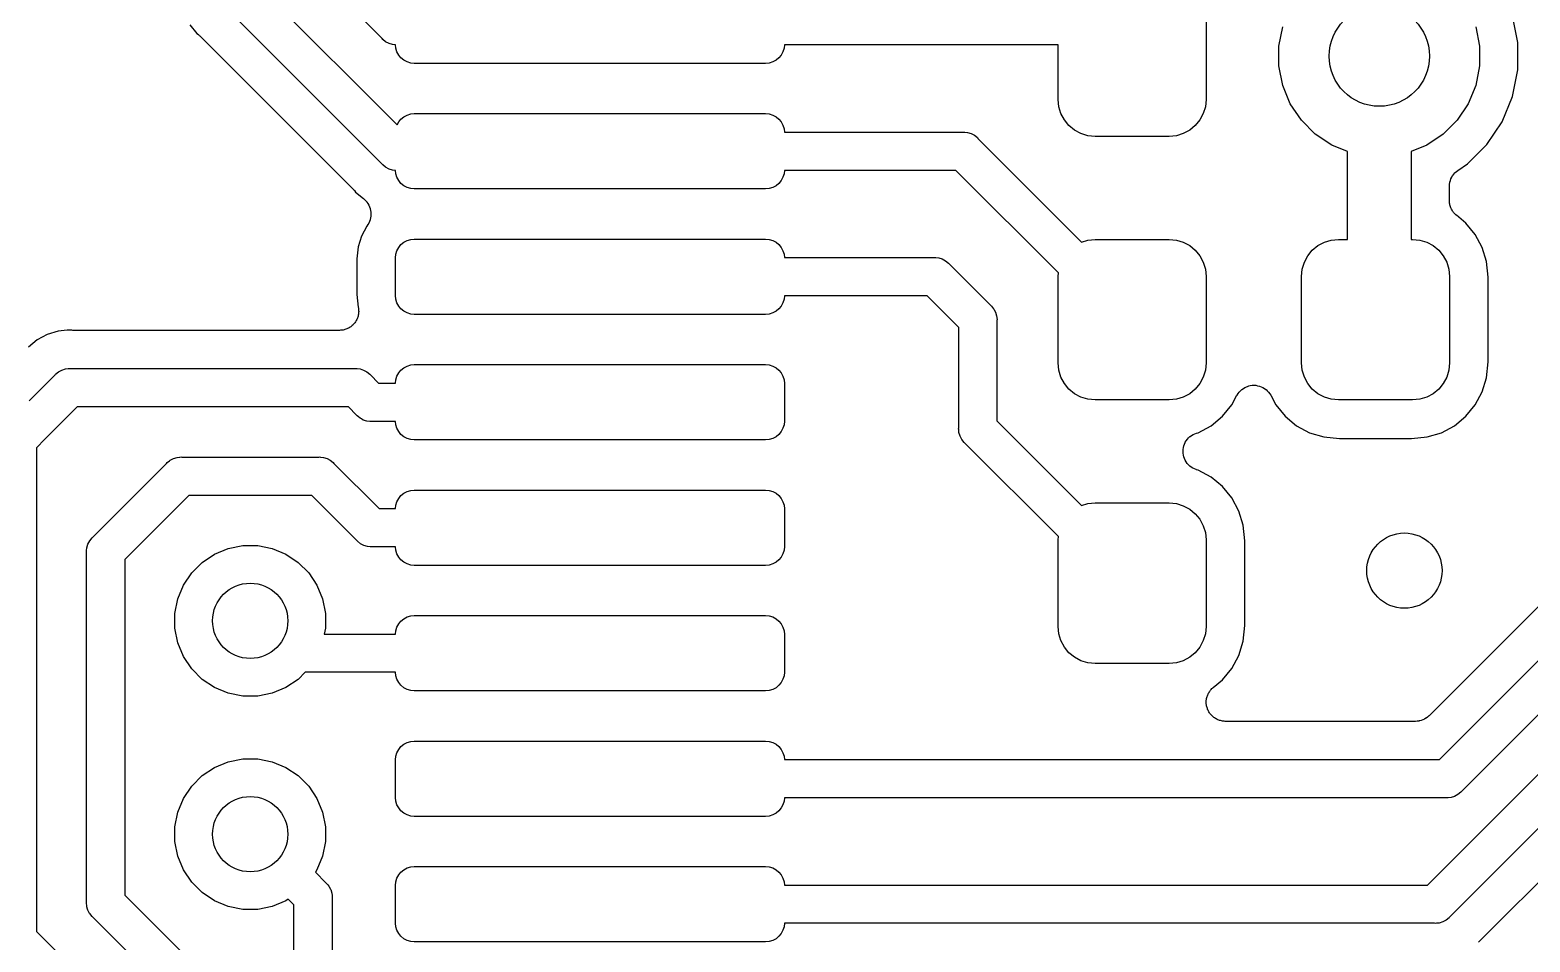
# Model space of a CAD drawing. Extents: x 0.48 to 2.43, y -7.79 to -4.85.
# Drawn here: x 1.5796 to 1.815, y -5.7157 to -5.5727 of the extents above; entities that cross this region are included whole.
import ezdxf

# ---------------------------------------------------------------- set-up
doc = ezdxf.new("R2010")
doc.units = 0
doc.header["$MEASUREMENT"] = 0
doc.layers.add('BLACK', color=7, linetype='CONTINUOUS')

msp = doc.modelspace()

# ---------------------------------------------------------------- linework, layer by layer
at = {"layer": 'BLACK', "linetype": 'CONTINUOUS'}
for p, q in [((1.63487, -5.57403), (1.62408, -5.56323)), ((1.61522, -5.56557), (1.63722, -5.58757)), ((1.63487, -5.59371), (1.6102, -5.56904)), ((1.76417, -5.56998), (1.76417, -5.58356)), ((1.81309, -5.57463), (1.81225, -5.57043)), ((1.6047, -5.57184), (1.60582, -5.57321)), ((1.60582, -5.57321), (1.60605, -5.5734)), ((1.60605, -5.5734), (1.60609, -5.57342)), ((1.60609, -5.57342), (1.60617, -5.57351)), ((1.60617, -5.57351), (1.60627, -5.57359)), ((1.60627, -5.57359), (1.63032, -5.59764)), ((1.77559, -5.57522), (1.7762, -5.57218)), ((1.80648, -5.57218), (1.80709, -5.57522)), ((1.63497, -5.57414), (1.63487, -5.57403)), ((1.63542, -5.57451), (1.63497, -5.57414)), ((1.63595, -5.57479), (1.63542, -5.57451)), ((1.6365, -5.57496), (1.63595, -5.57479)), ((1.63651, -5.57496), (1.6365, -5.57496)), ((1.63697, -5.57501), (1.63651, -5.57496)), ((1.63703, -5.57554), (1.63697, -5.57501)), ((1.63719, -5.57609), (1.63703, -5.57554)), ((1.69794, -5.57554), (1.69777, -5.57609)), ((1.69799, -5.57501), (1.69794, -5.57554)), ((1.74094, -5.57501), (1.69799, -5.57501)), ((1.74094, -5.58356), (1.74094, -5.57501)), ((1.77559, -5.57832), (1.77559, -5.57522)), ((1.80709, -5.57522), (1.80709, -5.57832)), ((1.81309, -5.57891), (1.81309, -5.57463)), ((1.63747, -5.5766), (1.63719, -5.57609)), ((1.63783, -5.57705), (1.63747, -5.5766)), ((1.63828, -5.57742), (1.63783, -5.57705)), ((1.63879, -5.57769), (1.63828, -5.57742)), ((1.63935, -5.57786), (1.63879, -5.57769)), ((1.63992, -5.57791), (1.63935, -5.57786)), ((1.69504, -5.57791), (1.63992, -5.57791)), ((1.69562, -5.57786), (1.69504, -5.57791)), ((1.69617, -5.57769), (1.69562, -5.57786)), ((1.69668, -5.57742), (1.69617, -5.57769)), ((1.69713, -5.57705), (1.69668, -5.57742)), ((1.69749, -5.5766), (1.69713, -5.57705)), ((1.69777, -5.57609), (1.69749, -5.5766)), ((1.7762, -5.58137), (1.77559, -5.57832)), ((1.80709, -5.57832), (1.80648, -5.58137)), ((1.81225, -5.58312), (1.81309, -5.57891)), ((1.77738, -5.58423), (1.7762, -5.58137)), ((1.80648, -5.58137), (1.80529, -5.58423)), ((1.74106, -5.5847), (1.74094, -5.58356)), ((1.74139, -5.58579), (1.74106, -5.5847)), ((1.76406, -5.5847), (1.76373, -5.58579)), ((1.76417, -5.58356), (1.76406, -5.5847)), ((1.77911, -5.58681), (1.77738, -5.58423)), ((1.80529, -5.58423), (1.80357, -5.58681)), ((1.81061, -5.58707), (1.81225, -5.58312)), ((1.63722, -5.58757), (1.63747, -5.5871)), ((1.63747, -5.5871), (1.63783, -5.58665)), ((1.63783, -5.58665), (1.63828, -5.58629)), ((1.63828, -5.58629), (1.63879, -5.58601)), ((1.63879, -5.58601), (1.63935, -5.58584)), ((1.63935, -5.58584), (1.63992, -5.58579)), ((1.63992, -5.58579), (1.69504, -5.58579)), ((1.69504, -5.58579), (1.69562, -5.58584)), ((1.69562, -5.58584), (1.69617, -5.58601)), ((1.69617, -5.58601), (1.69668, -5.58629)), ((1.69668, -5.58629), (1.69713, -5.58665)), ((1.69713, -5.58665), (1.69749, -5.5871)), ((1.69749, -5.5871), (1.69777, -5.58761)), ((1.69777, -5.58761), (1.69794, -5.58816)), ((1.74192, -5.58679), (1.74139, -5.58579)), ((1.74265, -5.58767), (1.74192, -5.58679)), ((1.74353, -5.58839), (1.74265, -5.58767)), ((1.76247, -5.58767), (1.76159, -5.58839)), ((1.76319, -5.58679), (1.76247, -5.58767)), ((1.76373, -5.58579), (1.76319, -5.58679)), ((1.7813, -5.589), (1.77911, -5.58681)), ((1.80357, -5.58681), (1.80138, -5.589)), ((1.80823, -5.59064), (1.81061, -5.58707)), ((1.69794, -5.58816), (1.69799, -5.58869)), ((1.69799, -5.58869), (1.72599, -5.58869)), ((1.72599, -5.58869), (1.72614, -5.58868)), ((1.72614, -5.58868), (1.72629, -5.58869)), ((1.72629, -5.58869), (1.72629, -5.58869)), ((1.72629, -5.58869), (1.72673, -5.58874)), ((1.72673, -5.58874), (1.7273, -5.58891)), ((1.7273, -5.58891), (1.72782, -5.58919)), ((1.72782, -5.58919), (1.72827, -5.58956)), ((1.72827, -5.58956), (1.72837, -5.58968)), ((1.72837, -5.58968), (1.74462, -5.60593)), ((1.74453, -5.58893), (1.74353, -5.58839)), ((1.74562, -5.58926), (1.74453, -5.58893)), ((1.74675, -5.58937), (1.74562, -5.58926)), ((1.75837, -5.58937), (1.74675, -5.58937)), ((1.7595, -5.58926), (1.75837, -5.58937)), ((1.76059, -5.58893), (1.7595, -5.58926)), ((1.76159, -5.58839), (1.76059, -5.58893)), ((1.78388, -5.59073), (1.7813, -5.589)), ((1.80138, -5.589), (1.7988, -5.59073)), ((1.78634, -5.59175), (1.78388, -5.59073)), ((1.78634, -5.60551), (1.78634, -5.59175)), ((1.7988, -5.59073), (1.79634, -5.59175)), ((1.79634, -5.59175), (1.79634, -5.60551)), ((1.8052, -5.59366), (1.80823, -5.59064)), ((1.63497, -5.59382), (1.63487, -5.59371)), ((1.63542, -5.5942), (1.63497, -5.59382)), ((1.63595, -5.59448), (1.63542, -5.5942)), ((1.63651, -5.59465), (1.63595, -5.59448)), ((1.63695, -5.59469), (1.63651, -5.59465)), ((1.63697, -5.5947), (1.63695, -5.59469)), ((1.63695, -5.59469), (1.63695, -5.59469)), ((1.63703, -5.59522), (1.63697, -5.5947)), ((1.69799, -5.59469), (1.69794, -5.59522)), ((1.7249, -5.59469), (1.69799, -5.59469)), ((1.741, -5.61079), (1.7249, -5.59469)), ((1.80324, -5.59504), (1.80346, -5.59486)), ((1.80346, -5.59486), (1.80367, -5.59469)), ((1.80367, -5.59469), (1.8052, -5.59366)), ((1.63719, -5.59578), (1.63703, -5.59522)), ((1.63747, -5.59629), (1.63719, -5.59578)), ((1.63783, -5.59673), (1.63747, -5.59629)), ((1.63828, -5.5971), (1.63783, -5.59673)), ((1.63879, -5.59737), (1.63828, -5.5971)), ((1.69668, -5.5971), (1.69617, -5.59737)), ((1.69713, -5.59673), (1.69668, -5.5971)), ((1.69749, -5.59629), (1.69713, -5.59673)), ((1.69777, -5.59578), (1.69749, -5.59629)), ((1.69794, -5.59522), (1.69777, -5.59578)), ((1.80234, -5.59714), (1.80237, -5.59686)), ((1.80234, -5.59717), (1.80234, -5.59714)), ((1.80234, -5.59718), (1.80234, -5.59717)), ((1.80234, -5.59717), (1.80234, -5.59717)), ((1.80234, -5.59717), (1.80234, -5.59717)), ((1.80234, -5.59941), (1.80234, -5.59718)), ((1.80237, -5.59686), (1.8024, -5.59659)), ((1.8024, -5.59656), (1.80249, -5.59629)), ((1.8024, -5.59657), (1.8024, -5.59656)), ((1.8024, -5.59659), (1.8024, -5.59657)), ((1.80249, -5.59629), (1.80257, -5.59603)), ((1.80257, -5.59603), (1.80258, -5.59601)), ((1.80258, -5.596), (1.80272, -5.59576)), ((1.80258, -5.59601), (1.80258, -5.596)), ((1.80272, -5.59576), (1.80285, -5.59551)), ((1.80285, -5.59551), (1.80286, -5.5955)), ((1.80286, -5.59549), (1.80304, -5.59527)), ((1.80286, -5.5955), (1.80286, -5.59549)), ((1.80304, -5.59527), (1.80322, -5.59506)), ((1.80322, -5.59506), (1.80323, -5.59505)), ((1.80323, -5.59505), (1.80324, -5.59504)), ((1.63032, -5.59764), (1.63035, -5.59767)), ((1.63035, -5.59767), (1.63043, -5.59777)), ((1.63043, -5.59777), (1.63052, -5.59786)), ((1.63052, -5.59786), (1.6307, -5.59809)), ((1.6307, -5.59809), (1.63194, -5.5991)), ((1.63194, -5.5991), (1.63197, -5.59913)), ((1.63197, -5.59913), (1.63217, -5.59933)), ((1.63217, -5.59933), (1.63236, -5.59952)), ((1.63236, -5.59952), (1.63245, -5.59963)), ((1.63935, -5.59754), (1.63879, -5.59737)), ((1.63992, -5.5976), (1.63935, -5.59754)), ((1.69504, -5.5976), (1.63992, -5.5976)), ((1.69562, -5.59754), (1.69504, -5.5976)), ((1.69617, -5.59737), (1.69562, -5.59754)), ((1.80235, -5.59954), (1.80234, -5.59941)), ((1.80235, -5.59967), (1.80235, -5.59954)), ((1.63245, -5.59963), (1.63246, -5.59965)), ((1.63246, -5.59965), (1.63246, -5.59965)), ((1.63246, -5.59965), (1.63246, -5.59965)), ((1.63246, -5.59965), (1.63248, -5.59966)), ((1.63248, -5.59966), (1.63263, -5.5999)), ((1.63263, -5.5999), (1.63278, -5.60013)), ((1.63278, -5.60013), (1.63279, -5.60015)), ((1.63279, -5.60015), (1.6328, -5.60016)), ((1.6328, -5.60016), (1.6329, -5.60041)), ((1.6329, -5.60041), (1.63301, -5.60068)), ((1.63301, -5.60068), (1.63301, -5.60069)), ((1.63301, -5.60069), (1.63301, -5.6007)), ((1.63301, -5.6007), (1.63306, -5.60097)), ((1.63306, -5.60097), (1.63312, -5.60125)), ((1.63311, -5.60186), (1.63306, -5.60213)), ((1.63312, -5.60184), (1.63311, -5.60185)), ((1.63311, -5.60185), (1.63311, -5.60186)), ((1.63312, -5.60125), (1.63312, -5.60126)), ((1.63312, -5.60126), (1.63312, -5.60128)), ((1.63312, -5.60128), (1.63312, -5.60155)), ((1.63312, -5.60155), (1.63312, -5.60184)), ((1.80238, -5.59983), (1.80235, -5.59967)), ((1.8024, -5.59999), (1.80238, -5.59983)), ((1.80243, -5.60012), (1.8024, -5.59999)), ((1.80246, -5.60025), (1.80243, -5.60012)), ((1.80252, -5.6004), (1.80246, -5.60025)), ((1.80256, -5.60055), (1.80252, -5.6004)), ((1.80263, -5.60067), (1.80256, -5.60055)), ((1.80268, -5.60079), (1.80263, -5.60067)), ((1.80276, -5.60093), (1.80268, -5.60079)), ((1.80284, -5.60107), (1.80276, -5.60093)), ((1.80292, -5.60117), (1.80284, -5.60107)), ((1.80299, -5.60128), (1.80292, -5.60117)), ((1.80311, -5.6014), (1.80299, -5.60128)), ((1.80321, -5.60152), (1.80311, -5.6014)), ((1.80331, -5.60161), (1.80321, -5.60152)), ((1.8034, -5.6017), (1.80331, -5.60161)), ((1.80344, -5.60173), (1.8034, -5.6017)), ((1.80492, -5.60295), (1.80344, -5.60173)), ((1.63246, -5.60343), (1.63162, -5.60499)), ((1.63261, -5.6032), (1.63246, -5.60343)), ((1.63276, -5.60297), (1.63261, -5.6032)), ((1.63277, -5.60296), (1.63276, -5.60297)), ((1.63278, -5.60295), (1.63277, -5.60296)), ((1.63289, -5.60269), (1.63278, -5.60295)), ((1.63299, -5.60243), (1.63289, -5.60269)), ((1.633, -5.60242), (1.63299, -5.60243)), ((1.63306, -5.60213), (1.633, -5.60241)), ((1.633, -5.60241), (1.633, -5.60242)), ((1.8064, -5.60474), (1.80492, -5.60295)), ((1.63162, -5.60499), (1.63111, -5.60667)), ((1.63747, -5.60678), (1.63783, -5.60634)), ((1.63783, -5.60634), (1.63828, -5.60597)), ((1.63828, -5.60597), (1.63879, -5.6057)), ((1.63879, -5.6057), (1.63935, -5.60553)), ((1.63935, -5.60553), (1.63992, -5.60547)), ((1.63992, -5.60547), (1.69504, -5.60547)), ((1.69504, -5.60547), (1.69562, -5.60553)), ((1.69562, -5.60553), (1.69617, -5.6057)), ((1.69617, -5.6057), (1.69668, -5.60597)), ((1.69668, -5.60597), (1.69713, -5.60634)), ((1.69713, -5.60634), (1.69749, -5.60678)), ((1.74462, -5.60593), (1.74562, -5.60562)), ((1.74562, -5.60562), (1.74675, -5.60551)), ((1.74675, -5.60551), (1.75837, -5.60551)), ((1.75837, -5.60551), (1.7595, -5.60562)), ((1.7595, -5.60562), (1.76059, -5.60595)), ((1.76059, -5.60595), (1.76159, -5.60649)), ((1.76159, -5.60649), (1.76247, -5.60721)), ((1.78083, -5.60721), (1.78171, -5.60649)), ((1.78171, -5.60649), (1.78272, -5.60595)), ((1.78272, -5.60595), (1.78381, -5.60562)), ((1.78381, -5.60562), (1.78494, -5.60551)), ((1.78494, -5.60551), (1.78634, -5.60551)), ((1.79634, -5.60551), (1.79656, -5.60551)), ((1.79656, -5.60551), (1.79769, -5.60562)), ((1.79769, -5.60562), (1.79878, -5.60595)), ((1.79878, -5.60595), (1.79978, -5.60649)), ((1.79978, -5.60649), (1.80066, -5.60721)), ((1.80749, -5.60679), (1.8064, -5.60474)), ((1.63111, -5.60667), (1.63092, -5.60857)), ((1.63092, -5.60857), (1.63092, -5.61418)), ((1.63697, -5.60843), (1.63703, -5.60785)), ((1.63697, -5.61433), (1.63697, -5.60843)), ((1.63703, -5.60785), (1.63719, -5.6073)), ((1.63719, -5.6073), (1.63747, -5.60678)), ((1.69749, -5.60678), (1.69777, -5.6073)), ((1.69777, -5.6073), (1.69794, -5.60785)), ((1.69794, -5.60785), (1.69799, -5.60838)), ((1.69799, -5.60838), (1.72147, -5.60838)), ((1.72147, -5.60838), (1.72161, -5.60836)), ((1.72161, -5.60836), (1.72176, -5.60838)), ((1.72176, -5.60838), (1.72176, -5.60838)), ((1.72176, -5.60838), (1.7222, -5.60842)), ((1.7222, -5.60842), (1.72277, -5.60859)), ((1.72277, -5.60859), (1.72329, -5.60887)), ((1.72329, -5.60887), (1.72375, -5.60925)), ((1.76247, -5.60721), (1.76319, -5.60809)), ((1.76319, -5.60809), (1.76373, -5.6091)), ((1.77958, -5.6091), (1.78011, -5.60809)), ((1.78011, -5.60809), (1.78083, -5.60721)), ((1.80066, -5.60721), (1.80138, -5.60809)), ((1.80138, -5.60809), (1.80192, -5.6091)), ((1.80816, -5.60901), (1.80749, -5.60679)), ((1.72375, -5.60925), (1.72384, -5.60936)), ((1.72384, -5.60936), (1.73036, -5.61588)), ((1.74094, -5.61132), (1.741, -5.61079)), ((1.74094, -5.6249), (1.74094, -5.61132)), ((1.76373, -5.6091), (1.76406, -5.61019)), ((1.76406, -5.61019), (1.76417, -5.61132)), ((1.76417, -5.61132), (1.76417, -5.6249)), ((1.77913, -5.61132), (1.77925, -5.61019)), ((1.77913, -5.6249), (1.77913, -5.61132)), ((1.77925, -5.61019), (1.77958, -5.6091)), ((1.80192, -5.6091), (1.80225, -5.61019)), ((1.80225, -5.61019), (1.80236, -5.61132)), ((1.80236, -5.61132), (1.80236, -5.6249)), ((1.80841, -5.61147), (1.80816, -5.60901)), ((1.80841, -5.62475), (1.80841, -5.61147)), ((1.63092, -5.61418), (1.63112, -5.61617)), ((1.63703, -5.61491), (1.63697, -5.61433)), ((1.63719, -5.61546), (1.63703, -5.61491)), ((1.63747, -5.61597), (1.63719, -5.61546)), ((1.63783, -5.61642), (1.63747, -5.61597)), ((1.69749, -5.61597), (1.69713, -5.61642)), ((1.69777, -5.61546), (1.69749, -5.61597)), ((1.69794, -5.61491), (1.69777, -5.61546)), ((1.69799, -5.61438), (1.69794, -5.61491)), ((1.72037, -5.61438), (1.69799, -5.61438)), ((1.72535, -5.61935), (1.72037, -5.61438)), ((1.73036, -5.61588), (1.73048, -5.61598)), ((1.73048, -5.61598), (1.73083, -5.61641)), ((1.63075, -5.61835), (1.63068, -5.61847)), ((1.63082, -5.61824), (1.63075, -5.61835)), ((1.63088, -5.61809), (1.63082, -5.61824)), ((1.63096, -5.61796), (1.63088, -5.61809)), ((1.631, -5.61783), (1.63096, -5.61796)), ((1.63105, -5.6177), (1.631, -5.61783)), ((1.63109, -5.61755), (1.63105, -5.6177)), ((1.63113, -5.6174), (1.63109, -5.61755)), ((1.63112, -5.61617), (1.63114, -5.61623)), ((1.63115, -5.61726), (1.63113, -5.6174)), ((1.63114, -5.61623), (1.63115, -5.61639)), ((1.63115, -5.61639), (1.63118, -5.61654)), ((1.63117, -5.61713), (1.63115, -5.61726)), ((1.63118, -5.61697), (1.63117, -5.61713)), ((1.63118, -5.61654), (1.63118, -5.61668)), ((1.63118, -5.61668), (1.63119, -5.61682)), ((1.63119, -5.61682), (1.63118, -5.61697)), ((1.63828, -5.61679), (1.63783, -5.61642)), ((1.63879, -5.61706), (1.63828, -5.61679)), ((1.63935, -5.61723), (1.63879, -5.61706)), ((1.63992, -5.61728), (1.63935, -5.61723)), ((1.69504, -5.61728), (1.63992, -5.61728)), ((1.69562, -5.61723), (1.69504, -5.61728)), ((1.69617, -5.61706), (1.69562, -5.61723)), ((1.69668, -5.61679), (1.69617, -5.61706)), ((1.69713, -5.61642), (1.69668, -5.61679)), ((1.73083, -5.61641), (1.73085, -5.61644)), ((1.73085, -5.61644), (1.73113, -5.61696)), ((1.73113, -5.61696), (1.7313, -5.61752)), ((1.7313, -5.61752), (1.73136, -5.61811)), ((1.73136, -5.61811), (1.73135, -5.61826)), ((1.73135, -5.61826), (1.73135, -5.63399)), ((1.58231, -5.62044), (1.58075, -5.62128)), ((1.58401, -5.61993), (1.58231, -5.62044)), ((1.58547, -5.61978), (1.58401, -5.61993)), ((1.58548, -5.61978), (1.58547, -5.61978)), ((1.58577, -5.61975), (1.58548, -5.61978)), ((1.58607, -5.61978), (1.58577, -5.61975)), ((1.58619, -5.61978), (1.58607, -5.61978)), ((1.58632, -5.61979), (1.58619, -5.61978)), ((1.58636, -5.61979), (1.58632, -5.61979)), ((1.62819, -5.61979), (1.58636, -5.61979)), ((1.62833, -5.61978), (1.62819, -5.61979)), ((1.62847, -5.61978), (1.62833, -5.61978)), ((1.62862, -5.61975), (1.62847, -5.61978)), ((1.62878, -5.61974), (1.62862, -5.61975)), ((1.62891, -5.6197), (1.62878, -5.61974)), ((1.62904, -5.61967), (1.62891, -5.6197)), ((1.62919, -5.61961), (1.62904, -5.61967)), ((1.62934, -5.61957), (1.62919, -5.61961)), ((1.62946, -5.6195), (1.62934, -5.61957)), ((1.62959, -5.61945), (1.62946, -5.6195)), ((1.62972, -5.61937), (1.62959, -5.61945)), ((1.62985, -5.61929), (1.62972, -5.61937)), ((1.62996, -5.61921), (1.62985, -5.61929)), ((1.63008, -5.61913), (1.62996, -5.61921)), ((1.63019, -5.61902), (1.63008, -5.61913)), ((1.63031, -5.61892), (1.63019, -5.61902)), ((1.6304, -5.61882), (1.63031, -5.61892)), ((1.63049, -5.61872), (1.6304, -5.61882)), ((1.63058, -5.61859), (1.63049, -5.61872)), ((1.63068, -5.61847), (1.63058, -5.61859)), ((1.72535, -5.63509), (1.72535, -5.61935)), ((1.58075, -5.62128), (1.57938, -5.6224)), ((1.63828, -5.62566), (1.63879, -5.62538)), ((1.63879, -5.62538), (1.63935, -5.62521)), ((1.63935, -5.62521), (1.63992, -5.62516)), ((1.63992, -5.62516), (1.69504, -5.62516)), ((1.69504, -5.62516), (1.69562, -5.62521)), ((1.69562, -5.62521), (1.69617, -5.62538)), ((1.69617, -5.62538), (1.69668, -5.62566)), ((1.74106, -5.62603), (1.74094, -5.6249)), ((1.76417, -5.6249), (1.76406, -5.62603)), ((1.77925, -5.62603), (1.77913, -5.6249)), ((1.80236, -5.6249), (1.80225, -5.62603)), ((1.80816, -5.62721), (1.80841, -5.62475)), ((1.58149, -5.62884), (1.58355, -5.62678)), ((1.58355, -5.62678), (1.58364, -5.62666)), ((1.58364, -5.62666), (1.5841, -5.62629)), ((1.5841, -5.62629), (1.58462, -5.62601)), ((1.58462, -5.62601), (1.58518, -5.62584)), ((1.58518, -5.62584), (1.58562, -5.62579)), ((1.58562, -5.62579), (1.58577, -5.62578)), ((1.58577, -5.62578), (1.58592, -5.62579)), ((1.58592, -5.62579), (1.63066, -5.62579)), ((1.63066, -5.62579), (1.63081, -5.62578)), ((1.63081, -5.62578), (1.63096, -5.62579)), ((1.63096, -5.62579), (1.63096, -5.62579)), ((1.63096, -5.62579), (1.6314, -5.62584)), ((1.6314, -5.62584), (1.63196, -5.62601)), ((1.63196, -5.62601), (1.63248, -5.62629)), ((1.63248, -5.62629), (1.63294, -5.62666)), ((1.63294, -5.62666), (1.63303, -5.62678)), ((1.63303, -5.62678), (1.63432, -5.62806)), ((1.63697, -5.62806), (1.63703, -5.62753)), ((1.63703, -5.62753), (1.63719, -5.62698)), ((1.63719, -5.62698), (1.63747, -5.62647)), ((1.63747, -5.62647), (1.63783, -5.62602)), ((1.63783, -5.62602), (1.63828, -5.62566)), ((1.69668, -5.62566), (1.69713, -5.62602)), ((1.69713, -5.62602), (1.69749, -5.62647)), ((1.69749, -5.62647), (1.69777, -5.62698)), ((1.69777, -5.62698), (1.69794, -5.62753)), ((1.69794, -5.62753), (1.69799, -5.62811)), ((1.74139, -5.62712), (1.74106, -5.62603)), ((1.74192, -5.62813), (1.74139, -5.62712)), ((1.76373, -5.62712), (1.76319, -5.62813)), ((1.76406, -5.62603), (1.76373, -5.62712)), ((1.77958, -5.62712), (1.77925, -5.62603)), ((1.78011, -5.62813), (1.77958, -5.62712)), ((1.80192, -5.62712), (1.80138, -5.62813)), ((1.80225, -5.62603), (1.80192, -5.62712)), ((1.80749, -5.62943), (1.80816, -5.62721)), ((1.57949, -5.63083), (1.58149, -5.62884)), ((1.63432, -5.62806), (1.63697, -5.62806)), ((1.69799, -5.62811), (1.69799, -5.63402)), ((1.74265, -5.62901), (1.74192, -5.62813)), ((1.74353, -5.62973), (1.74265, -5.62901)), ((1.74453, -5.63027), (1.74353, -5.62973)), ((1.76159, -5.62973), (1.76059, -5.63027)), ((1.76247, -5.62901), (1.76159, -5.62973)), ((1.76319, -5.62813), (1.76247, -5.62901)), ((1.76821, -5.63148), (1.76901, -5.62998)), ((1.76901, -5.62998), (1.76903, -5.62994)), ((1.76903, -5.62994), (1.7692, -5.6297)), ((1.7692, -5.6297), (1.76935, -5.62947)), ((1.76935, -5.62947), (1.76936, -5.62947)), ((1.76936, -5.62946), (1.76957, -5.62926)), ((1.76936, -5.62947), (1.76936, -5.62946)), ((1.76957, -5.62926), (1.76977, -5.62906)), ((1.76977, -5.62906), (1.76978, -5.62905)), ((1.76977, -5.62906), (1.76977, -5.62906)), ((1.76978, -5.62905), (1.77002, -5.6289)), ((1.77002, -5.6289), (1.77026, -5.62874)), ((1.77026, -5.62874), (1.77027, -5.62873)), ((1.77026, -5.62874), (1.77026, -5.62874)), ((1.77027, -5.62873), (1.77053, -5.62863)), ((1.77053, -5.62863), (1.7708, -5.62852)), ((1.7708, -5.62852), (1.77081, -5.62852)), ((1.77081, -5.62851), (1.77109, -5.62846)), ((1.77081, -5.62852), (1.77081, -5.62851)), ((1.77109, -5.62846), (1.77138, -5.62841)), ((1.77138, -5.62841), (1.77138, -5.62841)), ((1.77138, -5.62841), (1.77139, -5.62841)), ((1.77139, -5.62841), (1.77167, -5.62841)), ((1.77167, -5.62841), (1.77196, -5.62841)), ((1.77196, -5.62841), (1.77197, -5.62841)), ((1.77197, -5.62841), (1.77197, -5.62841)), ((1.77197, -5.62841), (1.77225, -5.62847)), ((1.77225, -5.62847), (1.77253, -5.62853)), ((1.77253, -5.62853), (1.77254, -5.62853)), ((1.77254, -5.62853), (1.77255, -5.62853)), ((1.77255, -5.62853), (1.77281, -5.62864)), ((1.77281, -5.62864), (1.77307, -5.62875)), ((1.77307, -5.62875), (1.77308, -5.62876)), ((1.77308, -5.62876), (1.77309, -5.62876)), ((1.77309, -5.62876), (1.77332, -5.62892)), ((1.77332, -5.62892), (1.77356, -5.62908)), ((1.77356, -5.62908), (1.77357, -5.62908)), ((1.77357, -5.62908), (1.77357, -5.62909)), ((1.77357, -5.62909), (1.77377, -5.62929)), ((1.77377, -5.62929), (1.77397, -5.62949)), ((1.77397, -5.62949), (1.77398, -5.6295)), ((1.77398, -5.6295), (1.77398, -5.6295)), ((1.77398, -5.6295), (1.77414, -5.62974)), ((1.77414, -5.62974), (1.7743, -5.62998)), ((1.7743, -5.62998), (1.7751, -5.63148)), ((1.78083, -5.62901), (1.78011, -5.62813)), ((1.78171, -5.62973), (1.78083, -5.62901)), ((1.78272, -5.63027), (1.78171, -5.62973)), ((1.79978, -5.62973), (1.79878, -5.63027)), ((1.80066, -5.62901), (1.79978, -5.62973)), ((1.80138, -5.62813), (1.80066, -5.62901)), ((1.8064, -5.63148), (1.80749, -5.62943)), ((1.58701, -5.63179), (1.58573, -5.63308)), ((1.62957, -5.63179), (1.58701, -5.63179)), ((1.63085, -5.63308), (1.62957, -5.63179)), ((1.74562, -5.6306), (1.74453, -5.63027)), ((1.74675, -5.63071), (1.74562, -5.6306)), ((1.75837, -5.63071), (1.74675, -5.63071)), ((1.7595, -5.6306), (1.75837, -5.63071)), ((1.76059, -5.63027), (1.7595, -5.6306)), ((1.76674, -5.63327), (1.76821, -5.63148)), ((1.7751, -5.63148), (1.77657, -5.63327)), ((1.78381, -5.6306), (1.78272, -5.63027)), ((1.78494, -5.63071), (1.78381, -5.6306)), ((1.79656, -5.63071), (1.78494, -5.63071)), ((1.79769, -5.6306), (1.79656, -5.63071)), ((1.79878, -5.63027), (1.79769, -5.6306)), ((1.80492, -5.63327), (1.8064, -5.63148)), ((1.58573, -5.63308), (1.58195, -5.63686)), ((1.63095, -5.63319), (1.63085, -5.63308)), ((1.63116, -5.63337), (1.63095, -5.63319)), ((1.6314, -5.63357), (1.63116, -5.63337)), ((1.63163, -5.63369), (1.6314, -5.63357)), ((1.63192, -5.63385), (1.63163, -5.63369)), ((1.63249, -5.63402), (1.63192, -5.63385)), ((1.63293, -5.63406), (1.63249, -5.63402)), ((1.63308, -5.63408), (1.63293, -5.63406)), ((1.63293, -5.63406), (1.63293, -5.63406)), ((1.63322, -5.63406), (1.63308, -5.63408)), ((1.63697, -5.63406), (1.63322, -5.63406)), ((1.63703, -5.63459), (1.63697, -5.63406)), ((1.63719, -5.63515), (1.63703, -5.63459)), ((1.69794, -5.63459), (1.69777, -5.63515)), ((1.69799, -5.63402), (1.69794, -5.63459)), ((1.73135, -5.63399), (1.74462, -5.64727)), ((1.7629, -5.63584), (1.76494, -5.63474)), ((1.76494, -5.63474), (1.76674, -5.63327)), ((1.77657, -5.63327), (1.77837, -5.63474)), ((1.77837, -5.63474), (1.78041, -5.63584)), ((1.80108, -5.63584), (1.80313, -5.63474)), ((1.80313, -5.63474), (1.80492, -5.63327)), ((1.58195, -5.63686), (1.58061, -5.6382)), ((1.58195, -5.63686), (1.58195, -5.63686)), ((1.63747, -5.63566), (1.63719, -5.63515)), ((1.63783, -5.6361), (1.63747, -5.63566)), ((1.63828, -5.63647), (1.63783, -5.6361)), ((1.63879, -5.63674), (1.63828, -5.63647)), ((1.63935, -5.63691), (1.63879, -5.63674)), ((1.63992, -5.63697), (1.63935, -5.63691)), ((1.69504, -5.63697), (1.63992, -5.63697)), ((1.69562, -5.63691), (1.69504, -5.63697)), ((1.69617, -5.63674), (1.69562, -5.63691)), ((1.69668, -5.63647), (1.69617, -5.63674)), ((1.69713, -5.6361), (1.69668, -5.63647)), ((1.69749, -5.63566), (1.69713, -5.6361)), ((1.69777, -5.63515), (1.69749, -5.63566)), ((1.72533, -5.63524), (1.72535, -5.63509)), ((1.72535, -5.63538), (1.72533, -5.63524)), ((1.72539, -5.63582), (1.72535, -5.63538)), ((1.72535, -5.63538), (1.72535, -5.63538)), ((1.72556, -5.63639), (1.72539, -5.63582)), ((1.72584, -5.63691), (1.72556, -5.63639)), ((1.72621, -5.63737), (1.72584, -5.63691)), ((1.76089, -5.63735), (1.76105, -5.63711)), ((1.76105, -5.63711), (1.76122, -5.63687)), ((1.76122, -5.63686), (1.76142, -5.63666)), ((1.76122, -5.63687), (1.76122, -5.63686)), ((1.76122, -5.63687), (1.76122, -5.63687)), ((1.76142, -5.63666), (1.76163, -5.63646)), ((1.76163, -5.63646), (1.76163, -5.63645)), ((1.76163, -5.63645), (1.76164, -5.63645)), ((1.76164, -5.63645), (1.76187, -5.6363)), ((1.76187, -5.6363), (1.76212, -5.63613)), ((1.76212, -5.63613), (1.76239, -5.63602)), ((1.76212, -5.63613), (1.76212, -5.63613)), ((1.76212, -5.63613), (1.76212, -5.63613)), ((1.76239, -5.63602), (1.76266, -5.63591)), ((1.76266, -5.63591), (1.7629, -5.63584)), ((1.78041, -5.63584), (1.78263, -5.63651)), ((1.78263, -5.63651), (1.78509, -5.63675)), ((1.78509, -5.63675), (1.79641, -5.63675)), ((1.79641, -5.63675), (1.79886, -5.63651)), ((1.79886, -5.63651), (1.80108, -5.63584)), ((1.58061, -5.6382), (1.58061, -5.7141)), ((1.72633, -5.63746), (1.72621, -5.63737)), ((1.741, -5.65213), (1.72633, -5.63746)), ((1.76054, -5.63877), (1.76055, -5.63847)), ((1.76054, -5.63905), (1.76054, -5.63877)), ((1.76054, -5.63906), (1.76054, -5.63905)), ((1.76054, -5.63905), (1.76054, -5.63905)), ((1.7606, -5.63935), (1.76054, -5.63906)), ((1.76055, -5.63846), (1.7606, -5.63818)), ((1.76055, -5.63847), (1.76055, -5.63846)), ((1.76055, -5.63847), (1.76055, -5.63847)), ((1.7606, -5.63818), (1.76066, -5.6379)), ((1.76065, -5.63962), (1.7606, -5.63935)), ((1.76066, -5.63789), (1.76078, -5.63762)), ((1.76066, -5.6379), (1.76066, -5.63789)), ((1.76066, -5.63789), (1.76066, -5.63789)), ((1.76078, -5.63762), (1.76089, -5.63736)), ((1.76089, -5.63736), (1.76089, -5.63735)), ((1.76089, -5.63735), (1.76089, -5.63735)), ((1.58947, -5.65224), (1.60106, -5.64065)), ((1.60106, -5.64065), (1.60115, -5.64054)), ((1.60115, -5.64054), (1.60149, -5.64026)), ((1.60149, -5.64026), (1.60161, -5.64016)), ((1.60161, -5.64016), (1.60213, -5.63988)), ((1.60213, -5.63988), (1.6027, -5.63971)), ((1.60213, -5.63988), (1.60213, -5.63988)), ((1.6027, -5.63971), (1.60314, -5.63967)), ((1.60314, -5.63967), (1.60328, -5.63965)), ((1.60314, -5.63967), (1.60314, -5.63967)), ((1.60328, -5.63965), (1.60343, -5.63967)), ((1.60343, -5.63967), (1.62492, -5.63967)), ((1.62492, -5.63967), (1.62506, -5.63965)), ((1.62506, -5.63965), (1.62521, -5.63967)), ((1.62521, -5.63967), (1.62521, -5.63967)), ((1.62521, -5.63967), (1.62565, -5.63971)), ((1.62565, -5.63971), (1.62622, -5.63988)), ((1.62622, -5.63988), (1.62674, -5.64016)), ((1.62674, -5.64016), (1.62719, -5.64054)), ((1.62719, -5.64054), (1.62729, -5.64065)), ((1.62729, -5.64065), (1.63438, -5.64775)), ((1.76065, -5.63963), (1.76065, -5.63962)), ((1.76076, -5.63989), (1.76065, -5.63963)), ((1.76065, -5.63963), (1.76065, -5.63963)), ((1.76087, -5.64017), (1.76076, -5.63989)), ((1.76102, -5.64041), (1.76087, -5.64017)), ((1.76087, -5.64017), (1.76087, -5.64017)), ((1.76087, -5.64017), (1.76087, -5.64017)), ((1.76119, -5.64066), (1.76102, -5.64041)), ((1.76138, -5.64086), (1.76119, -5.64066)), ((1.76119, -5.64066), (1.76119, -5.64066)), ((1.76119, -5.64066), (1.76119, -5.64066)), ((1.7616, -5.64108), (1.76138, -5.64086)), ((1.76184, -5.64124), (1.7616, -5.64108)), ((1.7616, -5.64108), (1.7616, -5.64108)), ((1.7616, -5.64108), (1.7616, -5.64108)), ((1.76208, -5.64141), (1.76184, -5.64124)), ((1.76209, -5.64141), (1.76208, -5.64141)), ((1.76208, -5.64141), (1.76208, -5.64141)), ((1.76235, -5.64152), (1.76209, -5.64141)), ((1.76262, -5.64164), (1.76235, -5.64152)), ((1.76263, -5.64164), (1.76262, -5.64164)), ((1.76266, -5.64165), (1.76263, -5.64164)), ((1.76263, -5.64164), (1.76263, -5.64164)), ((1.76263, -5.64164), (1.76263, -5.64164)), ((1.7629, -5.64172), (1.76266, -5.64165)), ((1.76494, -5.64282), (1.7629, -5.64172)), ((1.76674, -5.64429), (1.76494, -5.64282)), ((1.76821, -5.64608), (1.76674, -5.64429)), ((1.60453, -5.64567), (1.59449, -5.65571)), ((1.62382, -5.64567), (1.60453, -5.64567)), ((1.63092, -5.65277), (1.62382, -5.64567)), ((1.63719, -5.64667), (1.63747, -5.64615)), ((1.63747, -5.64615), (1.63783, -5.64571)), ((1.63783, -5.64571), (1.63828, -5.64534)), ((1.63828, -5.64534), (1.63879, -5.64507)), ((1.63879, -5.64507), (1.63935, -5.6449)), ((1.63935, -5.6449), (1.63992, -5.64484)), ((1.63992, -5.64484), (1.69504, -5.64484)), ((1.69504, -5.64484), (1.69562, -5.6449)), ((1.69562, -5.6449), (1.69617, -5.64507)), ((1.69617, -5.64507), (1.69668, -5.64534)), ((1.69668, -5.64534), (1.69713, -5.64571)), ((1.69713, -5.64571), (1.69749, -5.64615)), ((1.69749, -5.64615), (1.69777, -5.64667)), ((1.7693, -5.64813), (1.76821, -5.64608)), ((1.63438, -5.64775), (1.63697, -5.64775)), ((1.63697, -5.64775), (1.63703, -5.64722)), ((1.63703, -5.64722), (1.63719, -5.64667)), ((1.69777, -5.64667), (1.69794, -5.64722)), ((1.69794, -5.64722), (1.69799, -5.6478)), ((1.69799, -5.6478), (1.69799, -5.6537)), ((1.74462, -5.64727), (1.74562, -5.64696)), ((1.74562, -5.64696), (1.74675, -5.64685)), ((1.74675, -5.64685), (1.75837, -5.64685)), ((1.75837, -5.64685), (1.7595, -5.64696)), ((1.7595, -5.64696), (1.76059, -5.64729)), ((1.76059, -5.64729), (1.76159, -5.64783)), ((1.76159, -5.64783), (1.76247, -5.64855)), ((1.76247, -5.64855), (1.76319, -5.64943)), ((1.76997, -5.65035), (1.7693, -5.64813)), ((1.76319, -5.64943), (1.76373, -5.65044)), ((1.76373, -5.65044), (1.76406, -5.65152)), ((1.77022, -5.6528), (1.76997, -5.65035)), ((1.58853, -5.65388), (1.5887, -5.65331)), ((1.5887, -5.65331), (1.58898, -5.65279)), ((1.58898, -5.65279), (1.58936, -5.65233)), ((1.58936, -5.65233), (1.58947, -5.65224)), ((1.61073, -5.654), (1.61301, -5.65354)), ((1.61301, -5.65354), (1.61534, -5.65354)), ((1.61534, -5.65354), (1.61762, -5.654)), ((1.63101, -5.65288), (1.63092, -5.65277)), ((1.63147, -5.65325), (1.63101, -5.65288)), ((1.63199, -5.65353), (1.63147, -5.65325)), ((1.63255, -5.6537), (1.63199, -5.65353)), ((1.63299, -5.65375), (1.63255, -5.6537)), ((1.69799, -5.6537), (1.69794, -5.65428)), ((1.74094, -5.65266), (1.741, -5.65213)), ((1.74094, -5.66624), (1.74094, -5.65266)), ((1.76406, -5.65152), (1.76417, -5.65266)), ((1.76417, -5.65266), (1.76417, -5.66624)), ((1.77022, -5.66609), (1.77022, -5.6528)), ((1.58847, -5.65447), (1.58849, -5.6543)), ((1.58849, -5.65461), (1.58847, -5.65447)), ((1.58849, -5.6543), (1.58853, -5.65388)), ((1.58849, -5.70945), (1.58849, -5.65461)), ((1.59449, -5.65571), (1.59449, -5.70836)), ((1.60664, -5.65618), (1.60858, -5.65489)), ((1.60858, -5.65489), (1.61073, -5.654)), ((1.61762, -5.654), (1.61977, -5.65489)), ((1.61977, -5.65489), (1.6217, -5.65618)), ((1.63314, -5.65376), (1.63299, -5.65375)), ((1.63299, -5.65375), (1.63299, -5.65375)), ((1.63329, -5.65375), (1.63314, -5.65376)), ((1.63697, -5.65375), (1.63329, -5.65375)), ((1.63703, -5.65428), (1.63697, -5.65375)), ((1.63719, -5.65483), (1.63703, -5.65428)), ((1.63747, -5.65534), (1.63719, -5.65483)), ((1.63783, -5.65579), (1.63747, -5.65534)), ((1.63828, -5.65616), (1.63783, -5.65579)), ((1.69713, -5.65579), (1.69668, -5.65616)), ((1.69749, -5.65534), (1.69713, -5.65579)), ((1.69777, -5.65483), (1.69749, -5.65534)), ((1.69794, -5.65428), (1.69777, -5.65483)), ((1.60371, -5.65976), (1.605, -5.65783)), ((1.605, -5.65783), (1.60664, -5.65618)), ((1.6217, -5.65618), (1.62335, -5.65783)), ((1.62335, -5.65783), (1.62464, -5.65976)), ((1.63879, -5.65643), (1.63828, -5.65616)), ((1.63935, -5.6566), (1.63879, -5.65643)), ((1.63992, -5.65665), (1.63935, -5.6566)), ((1.69504, -5.65665), (1.63992, -5.65665)), ((1.69562, -5.6566), (1.69504, -5.65665)), ((1.69617, -5.65643), (1.69562, -5.6566)), ((1.69668, -5.65616), (1.69617, -5.65643)), ((1.60282, -5.66191), (1.60371, -5.65976)), ((1.62464, -5.65976), (1.62553, -5.66191)), ((1.60236, -5.66419), (1.60282, -5.66191)), ((1.62553, -5.66191), (1.62598, -5.66419)), ((1.79891, -5.7068), (1.84449, -5.66122)), ((1.81689, -5.66251), (1.79916, -5.68024)), ((1.60236, -5.66652), (1.60236, -5.66419)), ((1.62598, -5.66419), (1.62598, -5.66652)), ((1.63747, -5.66584), (1.63783, -5.66539)), ((1.63783, -5.66539), (1.63828, -5.66503)), ((1.63828, -5.66503), (1.63879, -5.66475)), ((1.63879, -5.66475), (1.63935, -5.66458)), ((1.63935, -5.66458), (1.63992, -5.66453)), ((1.63992, -5.66453), (1.69504, -5.66453)), ((1.69504, -5.66453), (1.69562, -5.66458)), ((1.69562, -5.66458), (1.69617, -5.66475)), ((1.69617, -5.66475), (1.69668, -5.66503)), ((1.69668, -5.66503), (1.69713, -5.66539)), ((1.69713, -5.66539), (1.69749, -5.66584)), ((1.80077, -5.68712), (1.82377, -5.66411)), ((1.85002, -5.66417), (1.80238, -5.71182)), ((1.60282, -5.6688), (1.60236, -5.66652)), ((1.62598, -5.66652), (1.6258, -5.66743)), ((1.6258, -5.66743), (1.63697, -5.66743)), ((1.63697, -5.66743), (1.63703, -5.6669)), ((1.63703, -5.6669), (1.63719, -5.66635)), ((1.63719, -5.66635), (1.63747, -5.66584)), ((1.69749, -5.66584), (1.69777, -5.66635)), ((1.69777, -5.66635), (1.69794, -5.6669)), ((1.69794, -5.6669), (1.69799, -5.66748)), ((1.69799, -5.66748), (1.69799, -5.67339)), ((1.74106, -5.66737), (1.74094, -5.66624)), ((1.74139, -5.66846), (1.74106, -5.66737)), ((1.76406, -5.66737), (1.76373, -5.66846)), ((1.76417, -5.66624), (1.76406, -5.66737)), ((1.76997, -5.66855), (1.77022, -5.66609)), ((1.82879, -5.66758), (1.80423, -5.69214)), ((1.60371, -5.67095), (1.60282, -5.6688)), ((1.74192, -5.66947), (1.74139, -5.66846)), ((1.74265, -5.67035), (1.74192, -5.66947)), ((1.76319, -5.66947), (1.76247, -5.67035)), ((1.76373, -5.66846), (1.76319, -5.66947)), ((1.7693, -5.67077), (1.76997, -5.66855)), ((1.605, -5.67288), (1.60371, -5.67095)), ((1.74353, -5.67107), (1.74265, -5.67035)), ((1.74453, -5.67161), (1.74353, -5.67107)), ((1.74562, -5.67194), (1.74453, -5.67161)), ((1.74675, -5.67205), (1.74562, -5.67194)), ((1.75837, -5.67205), (1.74675, -5.67205)), ((1.7595, -5.67194), (1.75837, -5.67205)), ((1.76059, -5.67161), (1.7595, -5.67194)), ((1.76159, -5.67107), (1.76059, -5.67161)), ((1.76247, -5.67035), (1.76159, -5.67107)), ((1.76821, -5.67282), (1.7693, -5.67077)), ((1.60664, -5.67453), (1.605, -5.67288)), ((1.60858, -5.67582), (1.60664, -5.67453)), ((1.6217, -5.67453), (1.61977, -5.67582)), ((1.6228, -5.67343), (1.6217, -5.67453)), ((1.63697, -5.67343), (1.6228, -5.67343)), ((1.63703, -5.67396), (1.63697, -5.67343)), ((1.63719, -5.67452), (1.63703, -5.67396)), ((1.63747, -5.67503), (1.63719, -5.67452)), ((1.69777, -5.67452), (1.69749, -5.67503)), ((1.69794, -5.67396), (1.69777, -5.67452)), ((1.69799, -5.67339), (1.69794, -5.67396)), ((1.76529, -5.6758), (1.76674, -5.67461)), ((1.76674, -5.67461), (1.76821, -5.67282)), ((1.61073, -5.67671), (1.60858, -5.67582)), ((1.61301, -5.67717), (1.61073, -5.67671)), ((1.61534, -5.67717), (1.61301, -5.67717)), ((1.61762, -5.67671), (1.61534, -5.67717)), ((1.61977, -5.67582), (1.61762, -5.67671)), ((1.63783, -5.67547), (1.63747, -5.67503)), ((1.63828, -5.67584), (1.63783, -5.67547)), ((1.63879, -5.67611), (1.63828, -5.67584)), ((1.63935, -5.67628), (1.63879, -5.67611)), ((1.63992, -5.67634), (1.63935, -5.67628)), ((1.69504, -5.67634), (1.63992, -5.67634)), ((1.69562, -5.67628), (1.69504, -5.67634)), ((1.69617, -5.67611), (1.69562, -5.67628)), ((1.69668, -5.67584), (1.69617, -5.67611)), ((1.69713, -5.67547), (1.69668, -5.67584)), ((1.69749, -5.67503), (1.69713, -5.67547)), ((1.76429, -5.67738), (1.76432, -5.67724)), ((1.76432, -5.67724), (1.76438, -5.6771)), ((1.76438, -5.6771), (1.76442, -5.67696)), ((1.76442, -5.67696), (1.76449, -5.67683)), ((1.76449, -5.67683), (1.76455, -5.6767)), ((1.76455, -5.6767), (1.76463, -5.67657)), ((1.76463, -5.67657), (1.7647, -5.67644)), ((1.7647, -5.67644), (1.76479, -5.67633)), ((1.76479, -5.67633), (1.76487, -5.67621)), ((1.76487, -5.67621), (1.76498, -5.67611)), ((1.76498, -5.67611), (1.76508, -5.67599)), ((1.76508, -5.67599), (1.76519, -5.6759)), ((1.76519, -5.6759), (1.76529, -5.6758)), ((1.76419, -5.6781), (1.7642, -5.67796)), ((1.7642, -5.67825), (1.76419, -5.6781)), ((1.7642, -5.67781), (1.76423, -5.67767)), ((1.7642, -5.67796), (1.7642, -5.67781)), ((1.7642, -5.6784), (1.7642, -5.67825)), ((1.76423, -5.67854), (1.7642, -5.6784)), ((1.76423, -5.67767), (1.76425, -5.67751)), ((1.76424, -5.67868), (1.76423, -5.67854)), ((1.76429, -5.67883), (1.76424, -5.67868)), ((1.76425, -5.67751), (1.76429, -5.67738)), ((1.76431, -5.67897), (1.76429, -5.67883)), ((1.76437, -5.67911), (1.76431, -5.67897)), ((1.76441, -5.67924), (1.76437, -5.67911)), ((1.76448, -5.67938), (1.76441, -5.67924)), ((1.76453, -5.67952), (1.76448, -5.67938)), ((1.76461, -5.67964), (1.76453, -5.67952)), ((1.76468, -5.67976), (1.76461, -5.67964)), ((1.76477, -5.67988), (1.76468, -5.67976)), ((1.76486, -5.68001), (1.76477, -5.67988)), ((1.76496, -5.68011), (1.76486, -5.68001)), ((1.76505, -5.68022), (1.76496, -5.68011)), ((1.76516, -5.68031), (1.76505, -5.68022)), ((1.76527, -5.68042), (1.76516, -5.68031)), ((1.76539, -5.6805), (1.76527, -5.68042)), ((1.76549, -5.68059), (1.76539, -5.6805)), ((1.76563, -5.68067), (1.76549, -5.68059)), ((1.76575, -5.68075), (1.76563, -5.68067)), ((1.76588, -5.68081), (1.76575, -5.68075)), ((1.76601, -5.68088), (1.76588, -5.68081)), ((1.76615, -5.68092), (1.76601, -5.68088)), ((1.76629, -5.68098), (1.76615, -5.68092)), ((1.76643, -5.68101), (1.76629, -5.68098)), ((1.76657, -5.68105), (1.76643, -5.68101)), ((1.76672, -5.68107), (1.76657, -5.68105)), ((1.76686, -5.6811), (1.76672, -5.68107)), ((1.76701, -5.6811), (1.76686, -5.6811)), ((1.76715, -5.68112), (1.76701, -5.6811)), ((1.76719, -5.68112), (1.76715, -5.68112)), ((1.79704, -5.68112), (1.76719, -5.68112)), ((1.79731, -5.68109), (1.79704, -5.68112)), ((1.79759, -5.68107), (1.79731, -5.68109)), ((1.7976, -5.68106), (1.79759, -5.68107)), ((1.79762, -5.68106), (1.7976, -5.68106)), ((1.79789, -5.68098), (1.79762, -5.68106)), ((1.79815, -5.6809), (1.79789, -5.68098)), ((1.79817, -5.6809), (1.79815, -5.6809)), ((1.79818, -5.68089), (1.79817, -5.6809)), ((1.79843, -5.68076), (1.79818, -5.68089)), ((1.79867, -5.68063), (1.79843, -5.68076)), ((1.79868, -5.68062), (1.79867, -5.68063)), ((1.7987, -5.68062), (1.79868, -5.68062)), ((1.79891, -5.68044), (1.7987, -5.68062)), ((1.79913, -5.68027), (1.79891, -5.68044)), ((1.79915, -5.68025), (1.79913, -5.68027)), ((1.79916, -5.68024), (1.79915, -5.68025)), ((1.79915, -5.68025), (1.79915, -5.68025)), ((1.79915, -5.68025), (1.79915, -5.68025)), ((1.63879, -5.68444), (1.63935, -5.68427)), ((1.63935, -5.68427), (1.63992, -5.68421)), ((1.63992, -5.68421), (1.69504, -5.68421)), ((1.69504, -5.68421), (1.69562, -5.68427)), ((1.69562, -5.68427), (1.69617, -5.68444)), ((1.63697, -5.68717), (1.63703, -5.68659)), ((1.63703, -5.68659), (1.63719, -5.68604)), ((1.63719, -5.68604), (1.63747, -5.68552)), ((1.63747, -5.68552), (1.63783, -5.68508)), ((1.63783, -5.68508), (1.63828, -5.68471)), ((1.63828, -5.68471), (1.63879, -5.68444)), ((1.69617, -5.68444), (1.69668, -5.68471)), ((1.69668, -5.68471), (1.69713, -5.68508)), ((1.69713, -5.68508), (1.69749, -5.68552)), ((1.69749, -5.68552), (1.69777, -5.68604)), ((1.69777, -5.68604), (1.69794, -5.68659)), ((1.69794, -5.68659), (1.69799, -5.68712)), ((1.60664, -5.68964), (1.60858, -5.68835)), ((1.60858, -5.68835), (1.61073, -5.68746)), ((1.61073, -5.68746), (1.61301, -5.68701)), ((1.61301, -5.68701), (1.61534, -5.68701)), ((1.61534, -5.68701), (1.61762, -5.68746)), ((1.61762, -5.68746), (1.61977, -5.68835)), ((1.61977, -5.68835), (1.6217, -5.68964)), ((1.63697, -5.69307), (1.63697, -5.68717)), ((1.69799, -5.68712), (1.80077, -5.68712)), ((1.60371, -5.69322), (1.605, -5.69129)), ((1.605, -5.69129), (1.60664, -5.68964)), ((1.6217, -5.68964), (1.62335, -5.69129)), ((1.62335, -5.69129), (1.62464, -5.69322)), ((1.80693, -5.71575), (1.83332, -5.68936)), ((1.60282, -5.69537), (1.60371, -5.69322)), ((1.62464, -5.69322), (1.62553, -5.69537)), ((1.63703, -5.69365), (1.63697, -5.69307)), ((1.63719, -5.6942), (1.63703, -5.69365)), ((1.69794, -5.69365), (1.69777, -5.6942)), ((1.69799, -5.69312), (1.69794, -5.69365)), ((1.80186, -5.69312), (1.69799, -5.69312)), ((1.80201, -5.69313), (1.80186, -5.69312)), ((1.80215, -5.69312), (1.80201, -5.69313)), ((1.8026, -5.69307), (1.80215, -5.69312)), ((1.80215, -5.69312), (1.80215, -5.69312)), ((1.80316, -5.6929), (1.8026, -5.69307)), ((1.80368, -5.69262), (1.80316, -5.6929)), ((1.80414, -5.69225), (1.80368, -5.69262)), ((1.80423, -5.69214), (1.80414, -5.69225)), ((1.60236, -5.69766), (1.60282, -5.69537)), ((1.62553, -5.69537), (1.62598, -5.69766)), ((1.63747, -5.69471), (1.63719, -5.6942)), ((1.63783, -5.69516), (1.63747, -5.69471)), ((1.63828, -5.69553), (1.63783, -5.69516)), ((1.63879, -5.6958), (1.63828, -5.69553)), ((1.63935, -5.69597), (1.63879, -5.6958)), ((1.63992, -5.69602), (1.63935, -5.69597)), ((1.69504, -5.69602), (1.63992, -5.69602)), ((1.69562, -5.69597), (1.69504, -5.69602)), ((1.69617, -5.6958), (1.69562, -5.69597)), ((1.69668, -5.69553), (1.69617, -5.6958)), ((1.69713, -5.69516), (1.69668, -5.69553)), ((1.69749, -5.69471), (1.69713, -5.69516)), ((1.69777, -5.6942), (1.69749, -5.69471)), ((1.60236, -5.69998), (1.60236, -5.69766)), ((1.62598, -5.69766), (1.62598, -5.69998)), ((1.60282, -5.70226), (1.60236, -5.69998)), ((1.62598, -5.69998), (1.62553, -5.70226)), ((1.60371, -5.70441), (1.60282, -5.70226)), ((1.62553, -5.70226), (1.62464, -5.70441)), ((1.605, -5.70635), (1.60371, -5.70441)), ((1.62464, -5.70441), (1.62439, -5.70479)), ((1.62439, -5.70479), (1.62603, -5.70644)), ((1.63719, -5.70572), (1.63747, -5.70521)), ((1.63747, -5.70521), (1.63783, -5.70476)), ((1.63783, -5.70476), (1.63828, -5.7044)), ((1.63828, -5.7044), (1.63879, -5.70412)), ((1.63879, -5.70412), (1.63935, -5.70395)), ((1.63935, -5.70395), (1.63992, -5.7039)), ((1.63992, -5.7039), (1.69504, -5.7039)), ((1.69504, -5.7039), (1.69562, -5.70395)), ((1.69562, -5.70395), (1.69617, -5.70412)), ((1.69617, -5.70412), (1.69668, -5.7044)), ((1.69668, -5.7044), (1.69713, -5.70476)), ((1.69713, -5.70476), (1.69749, -5.70521)), ((1.69749, -5.70521), (1.69777, -5.70572)), ((1.60664, -5.70799), (1.605, -5.70635)), ((1.62603, -5.70644), (1.62615, -5.70653)), ((1.62615, -5.70653), (1.62634, -5.70676)), ((1.62634, -5.70676), (1.62652, -5.70699)), ((1.62652, -5.70699), (1.62676, -5.70743)), ((1.62676, -5.70743), (1.6268, -5.70751)), ((1.6268, -5.70751), (1.62697, -5.70807)), ((1.63697, -5.70685), (1.63703, -5.70627)), ((1.63697, -5.71276), (1.63697, -5.70685)), ((1.63703, -5.70627), (1.63719, -5.70572)), ((1.69777, -5.70572), (1.69794, -5.70627)), ((1.69794, -5.70627), (1.69799, -5.7068)), ((1.69799, -5.7068), (1.79891, -5.7068)), ((1.58847, -5.7096), (1.58849, -5.70945)), ((1.58853, -5.71012), (1.58847, -5.7096)), ((1.58853, -5.71019), (1.58853, -5.71012)), ((1.58865, -5.71059), (1.58853, -5.71019)), ((1.59449, -5.70836), (1.61216, -5.72603)), ((1.60858, -5.70929), (1.60664, -5.70799)), ((1.61073, -5.71018), (1.60858, -5.70929)), ((1.61301, -5.71063), (1.61073, -5.71018)), ((1.61762, -5.71018), (1.61534, -5.71063)), ((1.61977, -5.70929), (1.61762, -5.71018)), ((1.62015, -5.70903), (1.61977, -5.70929)), ((1.62102, -5.7099), (1.62015, -5.70903)), ((1.62102, -5.81481), (1.62102, -5.7099)), ((1.62697, -5.70807), (1.62701, -5.70844)), ((1.62701, -5.70844), (1.62703, -5.70866)), ((1.62703, -5.70866), (1.62702, -5.70881)), ((1.62702, -5.70881), (1.62702, -5.81372)), ((1.5887, -5.71075), (1.58865, -5.71059)), ((1.58897, -5.71126), (1.5887, -5.71075)), ((1.58898, -5.71127), (1.58897, -5.71126)), ((1.58936, -5.71173), (1.58898, -5.71127)), ((1.58947, -5.71182), (1.58936, -5.71173)), ((1.60714, -5.72949), (1.58947, -5.71182)), ((1.61534, -5.71063), (1.61301, -5.71063)), ((1.80183, -5.71231), (1.8013, -5.71259)), ((1.80228, -5.71193), (1.80183, -5.71231)), ((1.80238, -5.71182), (1.80228, -5.71193)), ((1.58061, -5.7141), (1.59828, -5.73177)), ((1.63703, -5.71333), (1.63697, -5.71276)), ((1.63719, -5.71389), (1.63703, -5.71333)), ((1.63747, -5.7144), (1.63719, -5.71389)), ((1.63783, -5.71484), (1.63747, -5.7144)), ((1.63828, -5.71521), (1.63783, -5.71484)), ((1.69713, -5.71484), (1.69668, -5.71521)), ((1.69749, -5.7144), (1.69713, -5.71484)), ((1.69777, -5.71389), (1.69749, -5.7144)), ((1.69794, -5.71333), (1.69777, -5.71389)), ((1.69799, -5.7128), (1.69794, -5.71333)), ((1.8, -5.7128), (1.69799, -5.7128)), ((1.80015, -5.71282), (1.8, -5.7128)), ((1.8003, -5.7128), (1.80015, -5.71282)), ((1.80074, -5.71276), (1.8003, -5.7128)), ((1.8003, -5.7128), (1.8003, -5.7128)), ((1.8013, -5.71259), (1.80074, -5.71276)), ((1.63879, -5.71548), (1.63828, -5.71521)), ((1.63935, -5.71565), (1.63879, -5.71548)), ((1.63992, -5.71571), (1.63935, -5.71565)), ((1.69504, -5.71571), (1.63992, -5.71571)), ((1.69562, -5.71565), (1.69504, -5.71571)), ((1.69617, -5.71548), (1.69562, -5.71565)), ((1.69668, -5.71521), (1.69617, -5.71548))]:
    msp.add_line(p, q, dxfattribs=at)
at = {"layer": 'BLACK'}
for centre, radius in [((1.79134, -5.57677), 0.007874), ((1.79528, -5.65748), 0.005906), ((1.61417, -5.66535), 0.005906), ((1.61417, -5.69882), 0.005906)]:
    msp.add_circle(centre, radius, dxfattribs=at)

doc.saveas('drawing.dxf')
